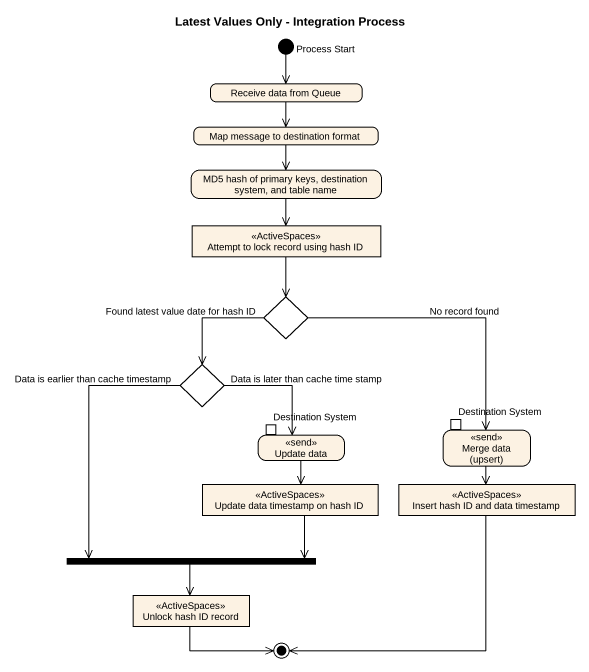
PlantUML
@startuml
title Latest Values Only - Integration Process
hide empty description
state "Process Start" as Process_Start <<start>>
state "Receive data from Queue" as Receive_data_from_Queue
state "Map message to destination format" as Map_message_to_destination
state "MD5 hash of primary keys, destination system, and table name" as MD5_hash_of_primary_keys
state "Attempt to lock record using hash ID" as Attempt_to_lock_record <<ActiveSpaces>>
state choice1 <<choice>>
state choice2 <<choice>>
state "Update data" as Update_data <<send>> {
  state "Destination System" as Destination_System <<inputPin>>
}
state "Merge data (upsert)" as Merge_data_upsert <<send>> {
  state "Destination System" as Destination_System_2 <<inputPin>>
}
state "Update data timestamp on hash ID" as Update_data_timestamp_on <<ActiveSpaces>>
state "Insert hash ID and data timestamp" as Insert_hash_ID_and_data <<ActiveSpaces>>
state fork1 <<join>>
state "Unlock hash ID record" as Unlock_hash_ID_record <<ActiveSpaces>>
Process_Start --> Receive_data_from_Queue
Receive_data_from_Queue --> Map_message_to_destination
Map_message_to_destination --> MD5_hash_of_primary_keys
MD5_hash_of_primary_keys --> Attempt_to_lock_record
Attempt_to_lock_record --> choice1
choice1 --> choice2 : Found latest value date for hash ID
choice1 --> Merge_data_upsert : No record found
choice2 --> Update_data : Data is later than cache time stamp
choice2 --> fork1 : Data is earlier than cache timestamp
Update_data --> Update_data_timestamp_on
Merge_data_upsert --> Insert_hash_ID_and_data
Update_data_timestamp_on --> fork1
fork1 --> Unlock_hash_ID_record
Insert_hash_ID_and_data --> [*]
Unlock_hash_ID_record -right-> [*]
@enduml
